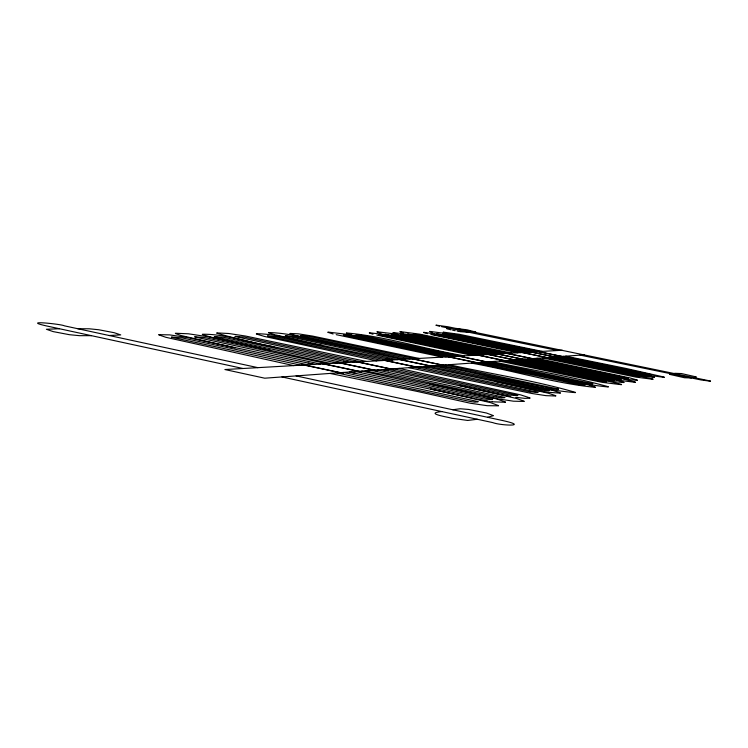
<?xml version="1.0" encoding="UTF-8"?>
<svg xmlns="http://www.w3.org/2000/svg" width="748" height="748" viewBox="0 0 748 748"><rect width="100%" height="100%" fill="white"/><g stroke="black" fill="none" stroke-linecap="round" stroke-linejoin="round"><path stroke-width="1.12" d="M498.439 405.818L487.163 405.687L470.193 403.209L416.86 391.344L329.99 373.43M505.368 402.274L492.717 401.807M158.866 334.665L169.609 334.88L187.776 337.591L314.543 364.416M524.03 401.452L513.418 401.19L497.485 398.796L449.829 388.24L365.22 370.849M175.415 333.234L188.44 333.804L207.448 336.675L330.85 363.481M529.902 398.188L524.937 398.375L515.821 397.347M202.39 334.244C226.7 333.907 250.169 343.22 273.983 346.81M216.855 332.916L228.645 333.496L245.709 336.076L366.436 361.443M555.736 396.001L545.984 395.655L531.688 393.448L408.791 367.661M696.061 377.039L694.471 377.366M669.507 374.178L671.321 373.841M560.271 393.158L547.218 392.186M268.476 332.533C296.647 333.178 323.744 343.65 351.438 347.67M256.424 333.739C278.836 333.776 300.434 342.21 322.397 345.473M478 401.835L474.756 402.153L469.305 401.321L336.89 372.925M575.39 392.635C529.247 388.866 482.189 373.037 435.832 365.679M710.478 381.228L701.185 379.975L580.158 355.122M492.493 399.582L484.218 399.049L355.599 371.55M446.687 328.522L450.249 328.437M290.074 333.44L298.499 333.86L312.739 336.114L419.076 358.432M504.778 397.656L501.768 397.917L496.13 396.992M517.719 395.636L510.071 395.103L388.053 369.175M595.23 387.333C554.857 383.472 512.109 370.307 471.268 363.089M171.591 337.077L182.185 337.909L307.718 364.8M327.989 332.093L349.279 334.58L403.34 345.969M608.208 386.987C566.975 383.004 522.955 369.138 480.945 362.378M194.789 336.796L204.877 337.619L327.026 363.696M537.84 392.504L530.126 391.83M436.103 325.137L447.762 326.726L710.553 381.05M214.377 336.572L224.054 337.376L343.313 362.771M548.995 390.765L542.038 390.204L428.408 366.23M346.446 332.944C386.305 336.478 424.986 349.297 464.405 355.842M621.504 384.706L602.449 382.387L499.225 361.041M558.429 389.287L551.8 388.745L440.591 365.333M623.869 382.555L614.828 381.779L599.812 378.871M235.143 336.32L244.372 337.114L360.564 361.78M377.095 331.757L396.057 334.076L446.145 344.548M369.381 332.748L386.211 334.758L423.882 342.659M635.286 382.331L617.203 380.078L518.14 359.657M267.532 335.936L276.106 336.703L387.473 360.246M637.277 380.321L630.181 379.769L617.502 377.478M393.139 332.542L409.016 334.487L445.275 342.06M584.88 385.155L578.887 384.622L474.774 362.836M592.734 383.93L586.909 383.397L484.91 362.088M285.427 335.721L293.646 336.478L402.331 359.395M400.077 331.598L419.675 334.16L511.931 353.121M652.92 379.292L636.081 377.132L542.375 357.89M300.649 335.543L308.578 336.291L414.962 358.666M477.289 419.263L467.668 420.451L452.278 418.31M487.574 417.281L493.493 415.664L486.471 413.018L468.725 409.455L460.151 408.754L452.755 409.754M691.358 377.964L684.457 377.74L669.507 374.346M664.177 377.347L647.89 375.187L557.905 356.749M606.647 381.751L601.13 381.228L502.89 360.779M654.463 377.45L639.605 375.487L550.79 357.273M423.667 332.29L444.275 335.328M429.623 331.392L446.491 333.58L492.072 343.042M614.37 380.545L608.966 380.003L512.913 360.04M621.018 379.507L615.754 378.974L521.506 359.414M441.75 411.568C423.555 413.364 448.136 417.104 451.605 418.169M674.659 373.299L681.493 373.561L696.098 376.889M356.113 334.898L363.098 335.609L460.974 356.039M628.152 378.394L623.112 377.88L530.725 358.741M639.484 376.618L545.367 357.666M645.346 375.702L645.842 375.627M650.835 374.841L651.312 374.767M343.416 335.039L350.625 335.768L450.436 356.637M443.274 332.121L459.253 334.309L542.281 351.382M378.675 334.637L385.248 335.328L479.664 354.973M391.269 334.487L397.627 335.169L490.09 354.374M402.069 334.356L408.23 335.029L499.038 353.86M413.672 334.225L419.628 334.88L508.631 353.308M645.262 375.711L640.69 375.038M432.101 334.01L437.767 334.646L523.899 352.439M442.479 333.889L532.473 351.943M650.732 374.851L646.356 374.206M584.543 354.804L264.736 378.198L224.896 369.54L562.318 350.242M451.409 333.786L539.86 351.523M474.774 332.271L475.831 332.084L467.098 329.821L456.065 328.437M91.443 335.665L79.531 335.674L69.433 334.702L53.155 331.607L46.395 329.279L59.419 328.727M109.189 335.506L120.737 334.908L114.229 332.71L98.689 329.746L89.246 328.793L77.755 328.718M469.155 332.327L460.628 331.71M342.874 373.317L301.668 364.556M360.975 371.878L320.948 363.388M376.889 370.793L337.806 362.528M393.009 369.493L354.991 361.471M301.958 364.435L343.164 373.205M321.191 363.276L361.247 371.765M418.974 367.651L417.861 367.483M432.858 366.529L397.366 359.096M338.031 362.415L377.104 370.681M355.188 361.368L393.224 369.39M445.163 365.697L410.474 358.442M382.752 359.9L419.142 367.549M397.506 359.003L432.989 366.436M410.577 358.339L445.294 365.604M446.229 356.272L478.729 363.032M478.58 363.117L446.154 356.366M457.178 355.73L489.005 362.341M488.855 362.425L457.084 355.824M476.111 354.674L506.733 361.022M506.602 361.106L475.999 354.758M486.434 354.038L516.382 360.237M516.232 360.312L486.331 354.122M495.737 353.58L525.115 359.657M524.956 359.723L495.606 353.654M505.218 352.991L533.96 358.918M533.838 358.993L505.143 353.075M520.907 352.177L548.667 357.899M548.462 357.955L520.804 352.252M529.257 351.719L530.061 351.766M492.38 401.76L491.361 401.62M556.4 357.301L529.322 351.728M536.924 351.336L563.777 356.768M563.627 356.833L537.027 351.364M490.295 401.47L489.566 401.367M546.9 392.139L546.105 392.017M488.276 401.171L487.546 401.059M545.788 391.961L544.843 391.812M487.182 400.993L486.452 400.881M460.347 331.663L459.478 331.514M486.097 400.825L484.48 400.545M544.535 391.756L542.506 391.41M510.706 396.515L508.201 396.066M459.179 331.467L458.561 331.355M484.124 400.489L482.881 400.264M542.197 391.354L541.272 391.185M457.935 331.233L457.112 331.084M482.535 400.199L481.31 399.965M540.972 391.129L540.056 390.952M507.873 396.001L503.656 395.159M539.747 390.895L538.841 390.718M480.955 399.899L479.749 399.666M522.637 351.41L526.91 352.271M407.735 333.898L502.404 353.664M385.061 334.16L483.33 354.758M277.106 335.3L329.223 346.941L392.709 359.938M343.407 361.209L349.41 362.415M455.186 330.709L452.596 330.177M565.694 356.179L625.954 368.427L664.28 377.114M472.764 341.303L436.823 333.543M430.82 334.459L517.784 352.785M527.574 358.975L532.155 359.891M534.203 351.85L450.165 334.197M536.84 358.292L629.751 377.899L637.343 380.059M400.545 334.833L492.184 354.253M509.491 360.293L592.538 377.282L621.579 384.444M472.203 355.394L376.842 335.095M492.053 361.565C530.687 370.036 570.21 376.066 608.274 386.725M354.197 335.403L452.905 356.497M442.442 357.095L336.217 334.665M449.146 364.706C491.099 374 534.212 380.405 575.455 392.363M423.518 366.585L429.193 367.726M538.532 390.662L534.521 389.811M405.294 359.218L296.619 335.759M376.777 360.854L264.577 336.478M382.387 369.596L388.483 370.83M210.955 337.161L270.449 350.316M349.241 372.018L472.568 398.067M398.983 368.381L520.664 394.879L529.958 397.927M293.74 365.604L165.934 337.32L158.828 334.889M557.681 350.503L441.526 326.652M563.309 356.357L651.284 374.598M453.793 334.524L537.083 351.682M560.682 356.544L646.197 374.178M556.325 356.871L645.823 375.449M530.089 351.775L556.559 357.245M445.051 334.665L529.593 352.112M553.604 357.067L640.615 375.019M548.209 357.46L639.484 376.44M434.719 334.805L520.898 352.607M478.888 399.488L476.018 398.88M533.773 358.516L628.17 378.208M416.346 335.039L505.414 353.495M524.685 359.18L621.055 379.311M404.79 335.188L495.672 354.056M516.223 359.797L614.417 380.349M394.028 335.328L486.593 354.571M506.349 360.527L606.665 381.555M381.48 335.497L475.999 355.178M605.824 368.418L652.976 379.058M488.659 361.817L592.781 383.733M359.003 335.787L457.009 356.263M478.683 362.546L584.936 384.949M346.333 335.955L446.304 356.88M276.835 335.244L276.059 335.076M585.703 370.774L617.38 377.45L635.342 382.078M445.079 365.005L558.476 389.072M303.707 336.516L410.222 358.937M433.111 365.884L549.041 390.55M397.366 359.676L285.418 335.899M419.03 366.913L537.924 392.279M417.739 367.455L382.593 360.003M382.228 360.545L267.541 336.123M414.055 367.277L530.023 391.812M434.214 334.693L432.129 334.178M570.023 372.616L599.438 379.049M303.613 336.497L300.64 335.721M393.513 368.773L517.766 395.421M354.804 362.107L235.162 336.516M377.16 369.97L504.816 397.44M337.217 363.117L214.405 336.759M371.373 370.4L496.018 396.973M361.705 371.101L492.567 399.348M453.26 334.403L451.409 333.945M264.325 336.422L256.358 334.001M210.814 337.133L202.371 334.534M320.583 364.07L194.77 336.965M343.388 372.448L478.047 401.611M300.883 365.192L171.573 337.245M345.838 335.852L343.435 335.226M495.363 381.368L548.452 393.242L555.792 395.739M503.339 395.084L501.44 394.664M257.92 367.651L64.375 325.829C61.626 324.08 20.43 319.938 45.806 325.782L243.006 368.502M296.105 375.907L502.581 420.526C530.407 426.687 500.851 425.715 492.932 422.648L281.94 376.945M601.944 365.622L654.509 377.198M444.649 335.216L526.508 352.289M415.551 334.87L413.672 334.393M404.051 335.039L402.059 334.515M380.779 335.347L378.647 334.786M358.348 335.656L356.123 335.067M459.581 385.566L516.447 398.441L524.124 401.199M451.119 329.859L446.696 328.653M617.268 377.422L527.995 358.937M393.139 335.141L391.279 334.655M430.717 388.951L490.595 402.639L498.514 405.612M235.04 347.895L181.025 335.506L175.397 333.505M443.985 334.44L442.507 334.057M566.498 369.447L616.857 380.18L623.982 382.293M275.199 334.889L268.448 332.785M439.534 326.221L436.121 325.286M533.324 373.028L587.75 384.724L595.296 387.062M497.85 352.757L501.964 353.692M551.164 357.245L555.081 358.133M478.589 353.813L482.843 354.786M492.951 377.357L552.37 390.26L560.383 392.868M296.171 335.656L295.021 335.385M534.231 389.745L532.922 389.437M514.222 361.237L509.949 360.256M501.123 394.598L500.655 394.486M333.103 333.991L327.97 332.364M474.69 398.572L473.381 398.263M351.27 334.758L350.644 334.608M387.081 358.806L392.017 359.984M532.632 389.371L424.181 366.539M427.36 333.692L426.781 333.552M294.927 335.366L290.018 333.702M499.57 394.233L383.144 369.54M446.556 333.402L443.246 332.374M381.003 333.271L377.067 332M308.157 363.117L313.646 364.463M396.833 334.001L393.102 332.804M350.56 334.59L346.436 333.234M348.596 362.462C306.063 352.186 258.453 345.333 216.827 333.178M403.462 332.944L400.04 331.841M373.028 334.234L369.353 333.028M355.627 373.308L350.101 371.952M432.671 332.617L429.595 331.635M426.706 333.533L423.63 332.542M429.885 384.173L496.784 398.955L505.452 402.003"/></g></svg>
